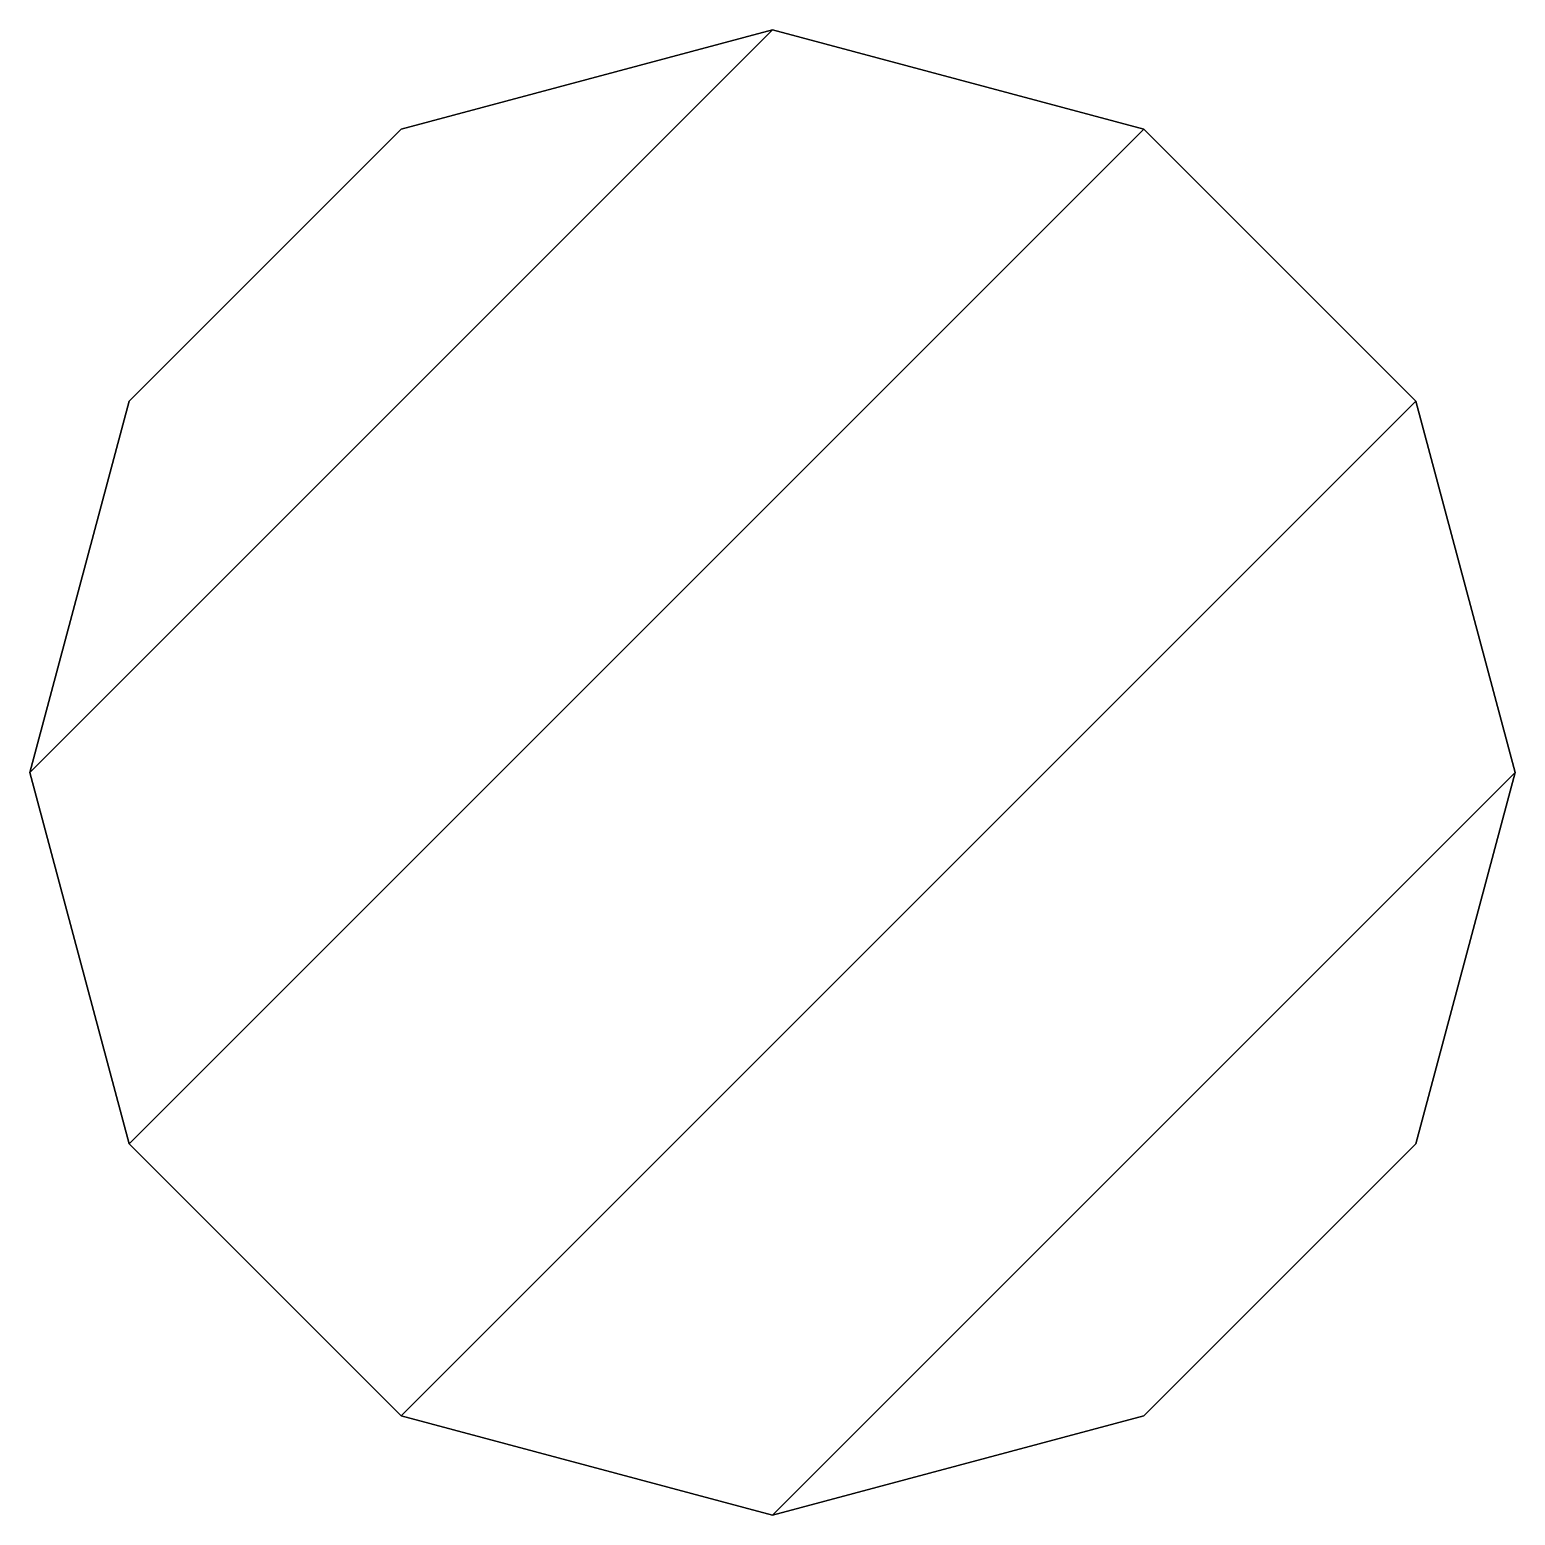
# Model space of a CAD drawing. Extents: x -0.5 to 0.5, y -0.5 to 0.5.
import ezdxf

# ---------------------------------------------------------------- set-up
doc = ezdxf.new("R2010")
doc.units = 0
doc.layers.add('TURRET', color=2, linetype='CONTINUOUS')

msp = doc.modelspace()

# ---------------------------------------------------------------- linework, layer by layer
at = {"layer": 'TURRET'}
for points in [[(-0.25, 0.433, 0.06), (-0.433, 0.25, 0.06), (-0.5, 0, 0.06), (0, 0.5, 0.06)], [(0, 0.5, 0.06), (-0.5, 0, 0.06), (-0.433, -0.25, 0.06), (0.25, 0.433, 0.06)], [(0, 0.5), (-0.25, 0.433), (-0.25, 0.433, 0.06), (0, 0.5, 0.06)], [(0.25, 0.433), (0, 0.5), (0, 0.5, 0.06), (0.25, 0.433, 0.06)], [(-0.25, 0.433), (-0.433, 0.25), (-0.433, 0.25, 0.06), (-0.25, 0.433, 0.06)], [(0.25, 0.433, 0.06), (-0.433, -0.25, 0.06), (-0.25, -0.433, 0.06), (0.433, 0.25, 0.06)], [(0.433, 0.25), (0.25, 0.433), (0.25, 0.433, 0.06), (0.433, 0.25, 0.06)], [(-0.433, 0.25), (-0.5, 0), (-0.5, 0, 0.06), (-0.433, 0.25, 0.06)], [(0.433, 0.25, 0.06), (-0.25, -0.433, 0.06), (0, -0.5, 0.06), (0.5, 0, 0.06)], [(0.5, 0), (0.433, 0.25), (0.433, 0.25, 0.06), (0.5, 0, 0.06)], [(-0.5, 0), (-0.433, -0.25), (-0.433, -0.25, 0.06), (-0.5, 0, 0.06)], [(0.5, 0, 0.06), (0, -0.5, 0.06), (0.25, -0.433, 0.06), (0.433, -0.25, 0.06)], [(0.433, -0.25), (0.5, 0), (0.5, 0, 0.06), (0.433, -0.25, 0.06)], [(-0.433, -0.25), (-0.25, -0.433), (-0.25, -0.433, 0.06), (-0.433, -0.25, 0.06)], [(0.25, -0.433), (0.433, -0.25), (0.433, -0.25, 0.06), (0.25, -0.433, 0.06)], [(-0.25, -0.433), (0, -0.5), (0, -0.5, 0.06), (-0.25, -0.433, 0.06)], [(0, -0.5), (0.25, -0.433), (0.25, -0.433, 0.06), (0, -0.5, 0.06)]]:
    msp.add_3dface(points, dxfattribs=at)

doc.saveas('drawing.dxf')
